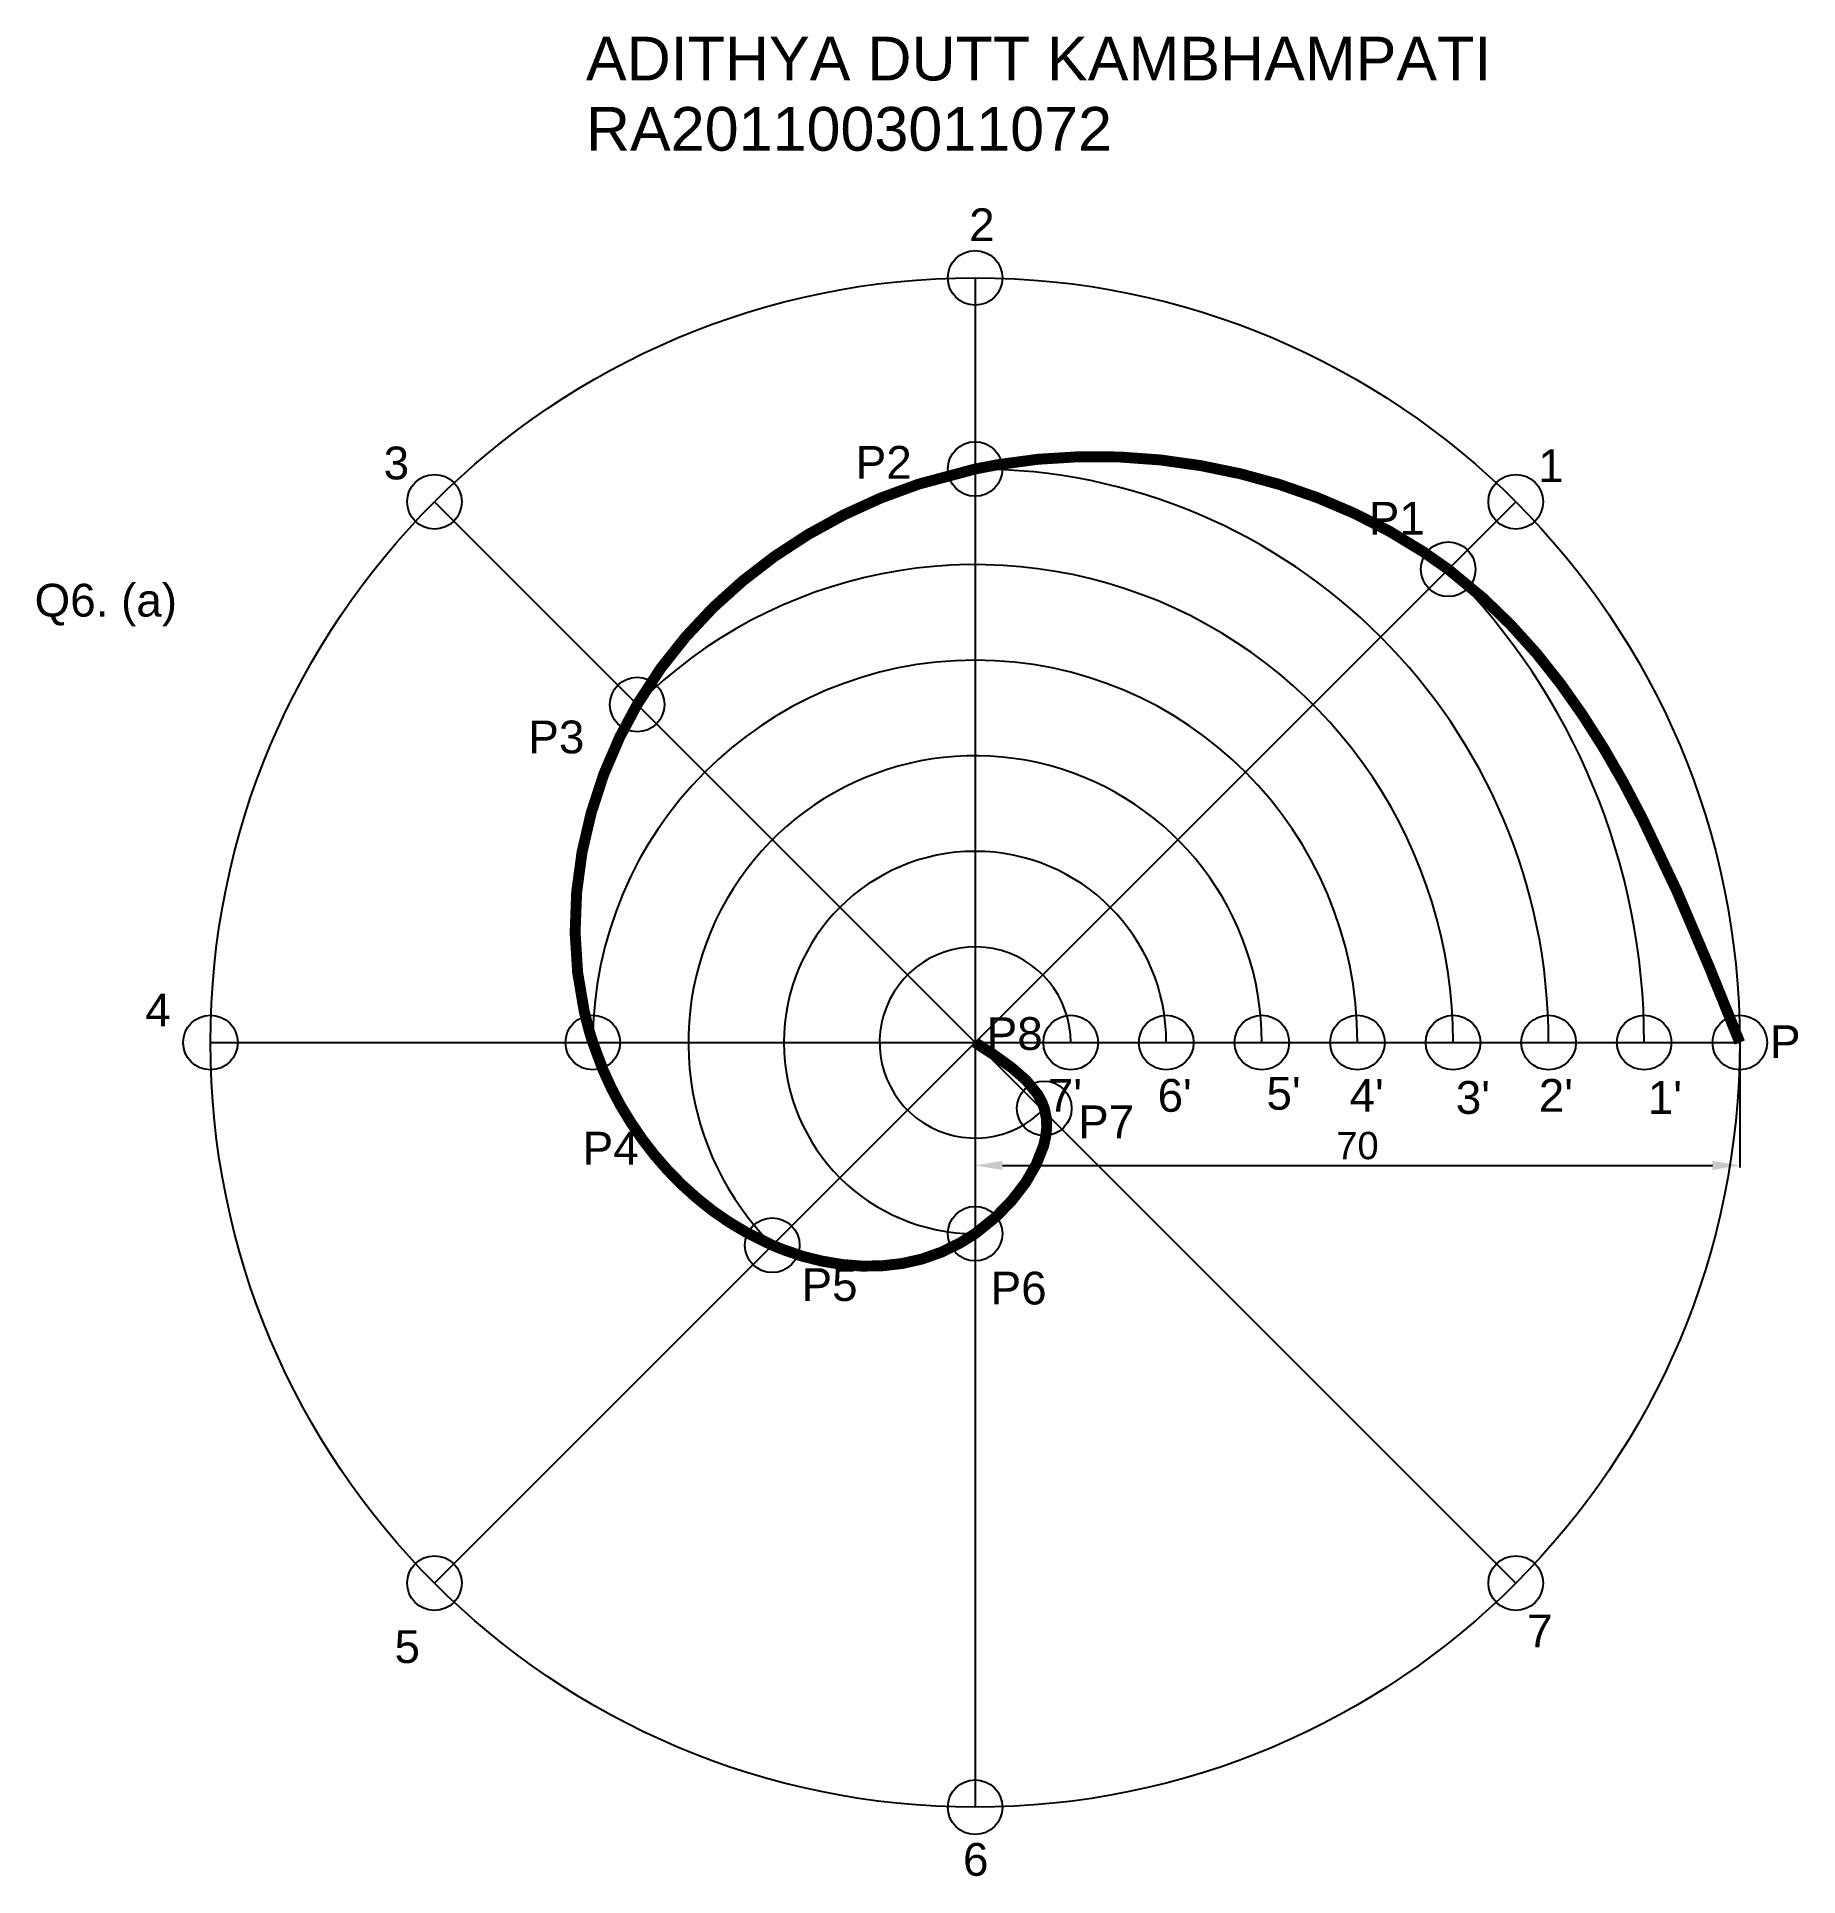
# Model space of a CAD drawing. Header units: millimetres. Extents: x 100 to 261, y 48 to 216.
import ezdxf

# ---------------------------------------------------------------- set-up
doc = ezdxf.new("R2010")
doc.units = ezdxf.units.MM
doc.header["$MEASUREMENT"] = 0
doc.header["$PDMODE"] = 33
doc.header["$PDSIZE"] = 5
doc.styles.get("Standard").update_dxf_attribs({"font": 'arial.ttf'})
doc.dimstyles.new('', dxfattribs={"dimtxt": 2.5, "dimasz": 2.5, "dimexe": 0.18, "dimexo": 0.0625, "dimgap": 0.53, "dimtad": 1, "dimdec": 0, "dimdsep": 46, "dimtxsty": 'Standard', "dimcen": 2.5, "dimadec": 0, "dimazin": 0, "dimtfac": 1, "dimtdec": 0, "dimtmove": 0, "dimatfit": 3, "dimfxl": 1, "dimtolj": 1, "dimtzin": 0, "dimarcsym": 0})

# ---------------------------------------------------------------- blocks, each defined once
blk = doc.blocks.new('*D3')
at = {"color": 0, "linetype": 'ByBlock', "lineweight": -2, "transparency": 16777216}
for p, q in [((185.73, 123.91), (185.73, 112.54)), ((255.73, 123.91), (255.73, 112.54)), ((188.23, 112.72), (253.23, 112.72))]:
    blk.add_line(p, q, dxfattribs=at)
at = {"color": 0, "transparency": 16777216}
for points in [[(188.23, 113.13), (188.23, 112.3), (185.73, 112.72)], [(253.23, 113.13), (253.23, 112.3), (255.73, 112.72)]]:
    blk.add_solid(points, dxfattribs=at)
at = {"layer": 'Defpoints', "color": 0, "transparency": 16777216}
for p in [(185.73, 123.97), (255.73, 123.97), (255.73, 112.72)]:
    blk.add_point(p, dxfattribs=at)
at = {"color": 0, "transparency": 16777216, "insert": (220.73, 114.52), "char_height": 2.5, "attachment_point": 5}
blk.add_mtext('\\A1;70', dxfattribs=at)

msp = doc.modelspace()

# ---------------------------------------------------------------- linework, layer by layer
for p, q in [((185.73, 193.97), (185.73, 53.97)), ((235.22, 173.47), (136.23, 74.48)), ((235.22, 74.48), (136.23, 173.47)), ((115.73, 123.97), (185.73, 123.97)), ((185.73, 123.97), (185.73, 123.97)), ((185.73, 123.97), (255.73, 123.97))]:
    msp.add_line(p, q)
at = {"color": 1, "const_width": 1}
msp.add_lwpolyline([(185.73, 123.97), (187.42, 122.86), (189.01, 121.72), (190.4, 120.51), (191.47, 119.2), (191.85, 118.5), (192.06, 117.94), (192.26, 117), (192.28, 116.2), (192.19, 115.37), (192, 114.53), (191.33, 112.83), (190.35, 111.14), (189.1, 109.52), (187.65, 108.02), (185.73, 106.47), (184.38, 105.63), (182.65, 104.78), (180.87, 104.15), (179.05, 103.74), (177.22, 103.53), (175.38, 103.5), (173.54, 103.65), (171.71, 103.96), (169.91, 104.41), (168.16, 105.01), (167.16, 105.41), (164.81, 106.57), (163.22, 107.52), (161.71, 108.56), (160.27, 109.71), (158.9, 110.94), (157.6, 112.26), (156.39, 113.65), (155.26, 115.11), (154.22, 116.64), (153.26, 118.22), (152.4, 119.85), (151.64, 121.53), (150.73, 123.97), (150.41, 124.99), (149.95, 126.77), (149.34, 130.38), (149.11, 134.04), (149.25, 137.72), (149.74, 141.38), (150.58, 144.99), (151.73, 148.52), (153.19, 151.92), (154.79, 154.91), (156.96, 158.24), (159.24, 161.11), (161.74, 163.78), (164.46, 166.23), (167.37, 168.47), (170.45, 170.48), (173.69, 172.26), (177.06, 173.8), (180.54, 175.08), (185.73, 176.47), (187.77, 176.86), (191.47, 177.36), (195.2, 177.59), (198.95, 177.57), (202.68, 177.3), (206.38, 176.78), (210.03, 176.03), (213.6, 175.05), (217.08, 173.84), (220.44, 172.41), (223.66, 170.77), (226.72, 168.91), (229.04, 167.29), (232.28, 164.61), (234.78, 162.18), (237.12, 159.59), (239.3, 156.84), (241.34, 153.95), (243.26, 150.93), (245.06, 147.81), (246.76, 144.58), (249.94, 137.9), (252.89, 130.99), (255.73, 123.97)], dxfattribs=at)
msp.add_circle((185.73, 123.97), 70)
for radius, start, end in [(52.5, 0, 90), (43.75, 0, 135), (61.25, 0, 45), (35, 360, 180), (26.25, 360, 225), (17.5, 360, 270), (8.75, 0, 316.4248)]:
    msp.add_arc((185.73, 123.97), radius, start, end)
for p in [(185.73, 193.97), (185.73, 176.47), (136.23, 173.47), (235.22, 173.47), (229.04, 167.29), (154.79, 154.91), (115.73, 123.97), (150.73, 123.97), (194.48, 123.97), (203.23, 123.97), (211.98, 123.97), (220.73, 123.97), (229.48, 123.97), (238.23, 123.97), (246.98, 123.97), (255.73, 123.97), (192.06, 117.94), (185.73, 106.47), (167.16, 105.41), (136.23, 74.48), (235.22, 74.48), (185.73, 53.97)]:
    msp.add_point(p)

# ---------------------------------------------------------------- texts
for s, height, p in [('ADITHYA DUTT KAMBHAMPATI', 4, (150.1, 212.04)), ('RA2011003011072', 4, (150.1, 205.61)), ('2', 3, (185.18, 197.33)), ('3', 3, (131.58, 175.52)), ('P2', 3, (174.8, 175.58)), ('1', 3, (237.28, 175.27)), ('P1', 3, (221.77, 170.46)), ('Q6. (a)', 3, (99.63, 162.96)), ('P3', 3, (144.83, 150.44)), ('4', 3, (109.75, 125.44)), ('P8', 3, (186.79, 123.29)), ('P', 3, (258.5, 122.54)), ("7'", 3, (192.39, 117.63)), ("6'", 3, (202.43, 117.63)), ("5'", 3, (212.4, 117.82)), ("4'", 3, (220.01, 117.63)), ("3'", 3, (229.73, 117.44)), ("2'", 3, (237.33, 117.63)), ("1'", 3, (247.31, 117.44)), ('P7', 3, (195.16, 115.21)), ('P4', 3, (149.8, 112.8)), ('P5', 3, (169.84, 100.31)), ('P6', 3, (187.15, 99.99)), ('7', 3, (236.26, 68.6)), ('5', 3, (132.58, 67.17)), ('6', 3, (184.62, 47.69))]:
    msp.add_text(s, height=height).set_placement(p)

# ---------------------------------------------------------------- dimensions: what is measured, and where the dimension line sits
dim = msp.add_linear_dim(base=(255.73, 112.72), p1=(185.73, 123.97), p2=(255.73, 123.97), dimstyle='')
dim.commit()
dim.dimension.update_dxf_attribs({"geometry": '*D3', "text_midpoint": (220.73, 114.52)})

doc.saveas('drawing.dxf')
